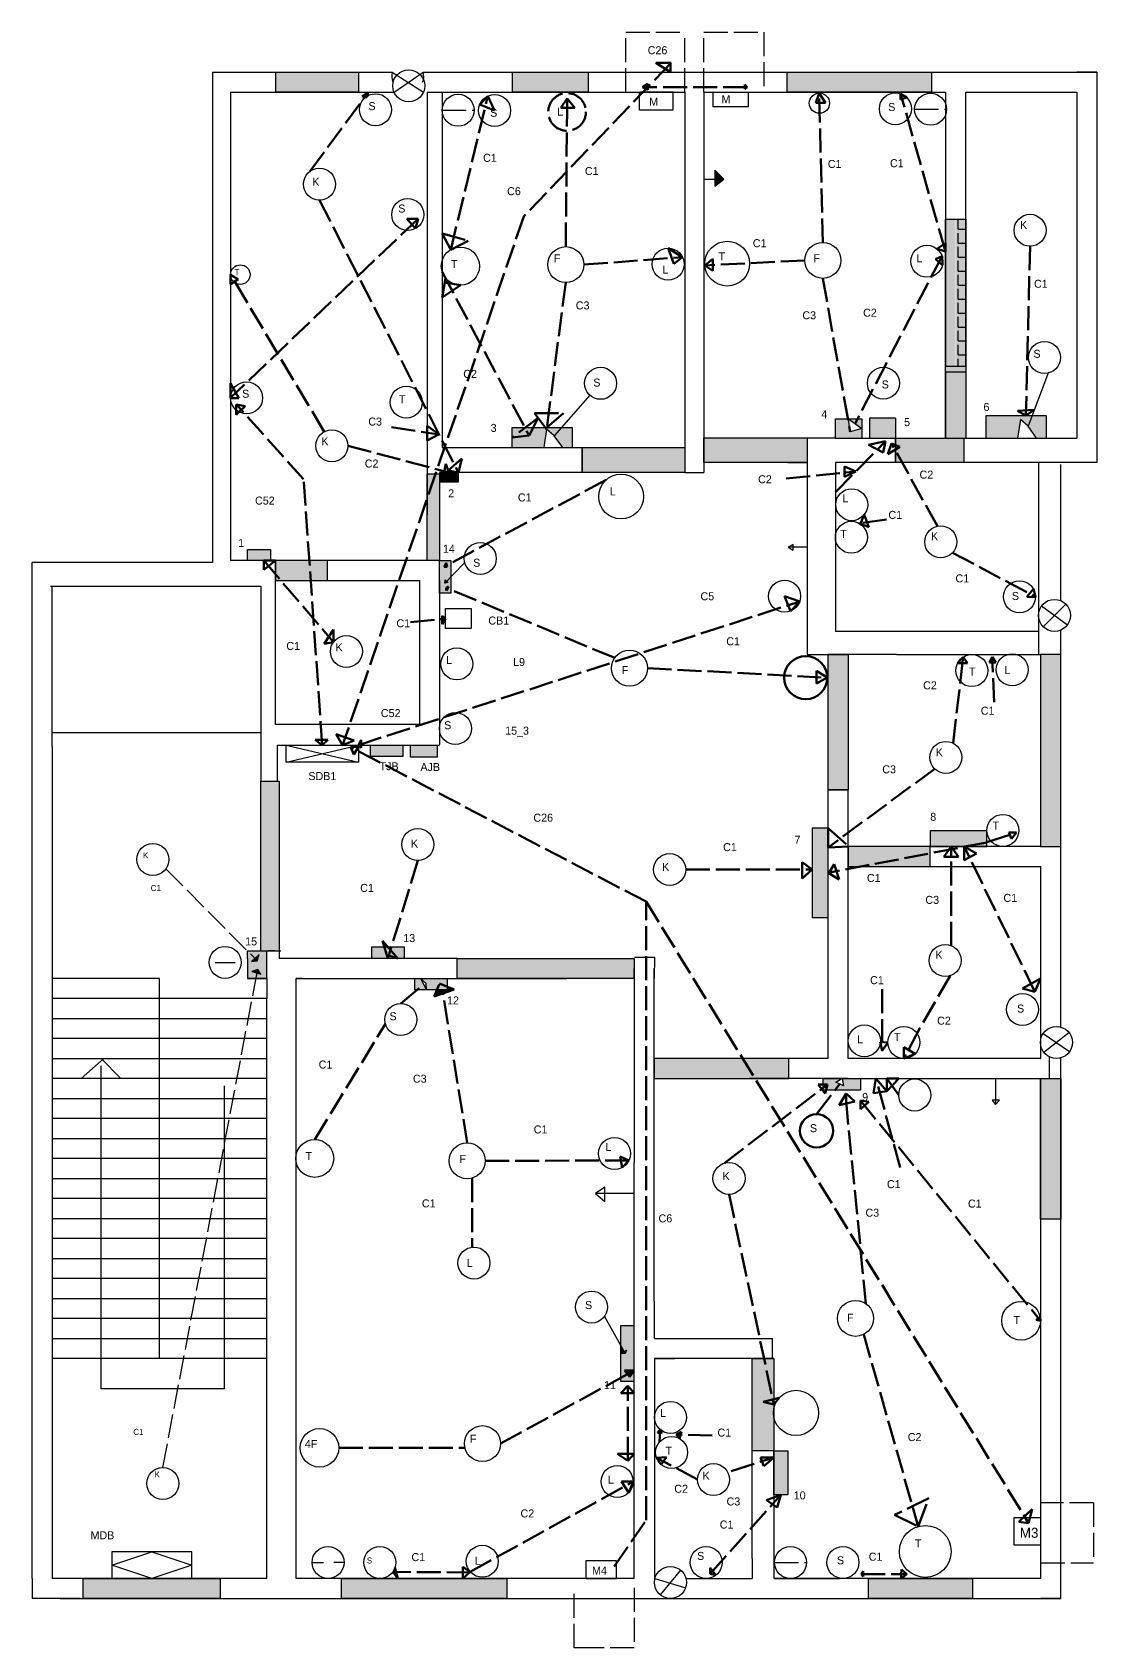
# Model space of a CAD drawing. Header units: inches. Extents: x 774 to 1598, y 3 to 811.
# Drawn here: x 774 to 1306, y 3 to 811 of the extents above; entities that cross this region are included whole.
import ezdxf

# ---------------------------------------------------------------- set-up
doc = ezdxf.new("R2010")
doc.units = ezdxf.units.IN
doc.linetypes.add('ACAD_ISO02W100', pattern=[15, 12, -3])

msp = doc.modelspace()

# ---------------------------------------------------------------- hatches: boundary and pattern name
h = msp.add_hatch(color=256)
h.set_gradient(color1=(143, 241, 14), one_color=1, tint=1)
h.paths.add_polyline_path([(936.75, 790.92), (895.31, 790.92), (895.31, 780.92), (936.75, 780.92)])
h = msp.add_hatch(color=256)
h.set_gradient(color1=(143, 241, 14), one_color=1, tint=1)
h.paths.add_polyline_path([(1051.51, 790.92), (1013.63, 790.92), (1013.63, 780.92), (1051.51, 780.92)])
h = msp.add_hatch(color=256)
h.set_gradient(color1=(142, 233, 22), one_color=1, tint=1)
h.paths.add_polyline_path([(1223, 790.92), (1150.93, 790.92), (1150.93, 780.92), (1223, 780.92)])
h = msp.add_hatch(color=256)
h.set_gradient(color1=(248, 253, 247), color2=(55, 147, 37), one_color=1, tint=0.36)
h.paths.add_polyline_path([(1114.83, 741.98), (1114.83, 733.92), (1119.32, 737.48)])
h = msp.add_hatch(color=256)
h.set_gradient(color1=(142, 233, 22), one_color=1, tint=1)
h.paths.add_polyline_path([(1235.01, 717.42), (1230.01, 717.42), (1230.01, 643.92), (1235.01, 643.92)])
h.paths.add_polyline_path([(1240.27, 717.42), (1235.14, 717.42), (1235.14, 643.92), (1240.27, 643.92)])
h.paths.add_polyline_path([(1240.27, 643.92), (1230.01, 643.92), (1230.01, 640.92), (1240.27, 640.92)])
h = msp.add_hatch()
h.set_pattern_fill('ANGLE', color=256, style=0)
h.set_pattern_definition([(0, (0, 0), (0, 6.985), [5.08, -1.905]), (90, (0, 0), (-6.985, 4e-16), [5.08, -1.905])])
h.paths.add_polyline_path([(1240.27, 717.42), (1235.14, 717.42), (1235.14, 643.92), (1240.27, 643.92)])
h = msp.add_hatch(color=256)
h.set_gradient(color1=(142, 233, 22), one_color=1, tint=1)
h.paths.add_polyline_path([(1240.27, 640.92), (1230.01, 640.92), (1230.01, 608.06), (1239.19, 608.06), (1240.27, 608.06)])
h = msp.add_hatch(color=256)
h.set_gradient(color1=(204, 204, 0), one_color=1, tint=1)
h.paths.add_polyline_path([(1181.59, 617.72), (1175.01, 617.72), (1175.01, 608.06), (1188.17, 608.06), (1188.17, 612.89), (1182.4, 611.09)])
h.paths.add_polyline_path([(1188.17, 617.72), (1187.43, 617.72), (1185.34, 614.97), (1188.17, 612.89)], flags=17)
h.paths.add_polyline_path([(1187.43, 617.72), (1181.59, 617.72), (1185.34, 614.97)], flags=17)
h.paths.add_polyline_path([(1205.01, 618.06), (1192.02, 618.06), (1192.02, 608.06), (1205.01, 608.06)])
h = msp.add_hatch(color=256)
h.set_gradient(color1=(204, 204, 0), one_color=1, tint=1)
h.paths.add_polyline_path([(1267.56, 617.34), (1271.32, 614.04), (1273.33, 619.3), (1250.32, 619.3), (1250.32, 608.06), (1266.07, 608.06)])
h.paths.add_polyline_path([(1280.32, 619.3), (1273.33, 619.3), (1271.32, 614.04), (1275.58, 608.06), (1280.32, 608.06)])
h = msp.add_hatch(color=256)
h.set_gradient(color1=(204, 204, 0), one_color=1, tint=1)
h.paths.add_polyline_path([(1030.72, 612.54), (1034.48, 609.24), (1038.01, 613.27), (1013.49, 613.27), (1013.49, 603.27), (1029.24, 603.27)])
h.paths.add_polyline_path([(1043.49, 613.27), (1038.01, 613.27), (1034.48, 609.24), (1038.74, 603.27), (1043.49, 603.27)])
h = msp.add_hatch(color=256)
h.set_gradient(color1=(105, 219, 6), one_color=1, tint=1)
h.paths.add_polyline_path([(1161, 608.1), (1109.32, 608.1), (1109.32, 595.92), (1161, 595.92)])
h = msp.add_hatch(color=256)
h.set_gradient(color1=(142, 233, 22), one_color=1, tint=1)
h.paths.add_polyline_path([(1239.19, 608.06), (1205.01, 608.06), (1205.01, 595.92), (1239.19, 595.92)])
h = msp.add_hatch(color=256)
h.set_gradient(color1=(142, 233, 22), one_color=1, tint=1)
h.paths.add_polyline_path([(1099.72, 603.27), (1048.49, 603.27), (1048.49, 590.92), (1099.72, 590.92)])
h = msp.add_hatch(color=256)
h.set_gradient(color1=(25, 233, 22), one_color=1, tint=1)
h.paths.add_polyline_path([(977.11, 590.14), (970.95, 590.14), (970.95, 546.82), (977.11, 546.82)])
h = msp.add_hatch(color=256)
h.set_gradient(color1=(25, 233, 22), one_color=1, tint=1)
h.paths.add_polyline_path([(986.63, 590.92), (977.11, 590.92), (977.11, 586.16), (986.63, 586.16)])
h = msp.add_hatch(color=256)
h.set_gradient(color1=(204, 204, 0), one_color=1, tint=1)
h.paths.add_polyline_path([(892.69, 552.33), (881.25, 552.33), (881.25, 546.82), (892.69, 546.82)])
h = msp.add_hatch(color=256)
h.set_gradient(color1=(142, 233, 22), one_color=1, tint=1)
h.paths.add_polyline_path([(921.15, 546.82), (895.11, 546.82), (895.11, 536.82), (921.15, 536.82)])
h = msp.add_hatch(color=256)
h.set_gradient(color1=(204, 204, 0), one_color=1, tint=1)
h.paths.add_polyline_path([(982.74, 546.82), (977.11, 546.82), (977.11, 530.51), (982.74, 530.51), (982.74, 538.46), (980.8, 536.44), (981.41, 535.83), (979.85, 535.46), (980.03, 537.21), (980.8, 536.44), (982.74, 538.46)])
at = {"linetype": 'ACAD_ISO02W100', "lineweight": 100}
h = msp.add_hatch(color=256, dxfattribs=at)
h.set_gradient(color1=(0, 0, 255), one_color=1, tint=1)
h.paths.add_polyline_path([(980.42, 545.62), (979.45, 543.73), (980.81, 544.46)])
h.paths.add_polyline_path([(980.81, 544.46), (979.45, 543.73), (981.05, 543.73)])
h = msp.add_hatch(color=256)
h.set_gradient(color1=(105, 219, 6), one_color=1, tint=1)
h.paths.add_polyline_path([(1181.5, 499.9), (1171.5, 499.9), (1171.5, 432.22), (1181.5, 432.22)])
h = msp.add_hatch(color=256)
h.set_gradient(color1=(25, 233, 22), one_color=1, tint=1)
h.paths.add_polyline_path([(1287.64, 499.84), (1277.5, 499.84), (1277.5, 403.9), (1287.64, 403.9)])
h = msp.add_hatch(color=256)
h.set_gradient(color1=(246, 254, 248), color2=(18, 165, 55), one_color=1, tint=0.36)
h.paths.add_polyline_path([(958.78, 454.57), (942.68, 454.57), (942.68, 448.86), (958.78, 448.86)])
h = msp.add_hatch(color=256)
h.set_gradient(color1=(0, 166, 179), color2=(0, 171, 184), one_color=1, tint=0.36)
h.paths.add_polyline_path([(975.95, 454.57), (962.71, 454.57), (962.71, 448.5), (975.95, 448.5)])
h = msp.add_hatch(color=256)
h.set_gradient(color1=(25, 233, 22), one_color=1, tint=1)
h.paths.add_polyline_path([(896.97, 436.49), (887.9, 436.49), (887.9, 351.65), (894.93, 351.65), (896.97, 351.65)])
h = msp.add_hatch(color=256)
h.set_gradient(color1=(204, 204, 0), one_color=1, tint=1)
h.paths.add_polyline_path([(1171.5, 413.06), (1163.45, 413.06), (1163.45, 368.36), (1171.5, 368.36)])
h = msp.add_hatch(color=256)
h.set_gradient(color1=(25, 233, 22), one_color=1, tint=1)
h.paths.add_polyline_path([(1222.44, 403.9), (1181.5, 403.9), (1181.5, 393.9), (1222.44, 393.9)])
h = msp.add_hatch(color=256)
h.set_gradient(color1=(204, 204, 0), one_color=1, tint=1)
h.paths.add_polyline_path([(1250.77, 411.7), (1222.44, 411.7), (1222.44, 403.9), (1250.77, 403.9)])
h = msp.add_hatch(color=256)
h.set_gradient(color1=(204, 204, 0), one_color=1, tint=1)
h.paths.add_polyline_path([(890.85, 347.92), (890.85, 351.65), (887.9, 351.65), (881.18, 351.65), (881.18, 347.92), (881.18, 337.92), (890.85, 337.92)])
h = msp.add_hatch(color=256)
h.set_gradient(color1=(0, 0, 255), one_color=1, tint=1)
h.paths.add_polyline_path([(886.96, 349.78), (884.88, 347.85), (886.09, 346.63)])
h.paths.add_polyline_path([(884.88, 347.85), (883.2, 346.3), (886.09, 346.63)])
h = msp.add_hatch(color=256)
h.set_gradient(color1=(204, 204, 0), one_color=1, tint=1)
h.paths.add_polyline_path([(959.46, 353.64), (943.36, 353.64), (943.36, 347.92), (959.46, 347.92)])
h = msp.add_hatch(color=256)
h.set_gradient(color1=(25, 233, 22), one_color=1, tint=1)
h.paths.add_polyline_path([(1074.51, 347.92), (985.92, 347.92), (985.92, 337.92), (1074.51, 337.92)])
h = msp.add_hatch(color=256)
h.set_gradient(color1=(0, 0, 255), one_color=1, tint=1)
h.paths.add_polyline_path([(883.33, 341.36), (885.98, 340.53), (886.33, 342.38)])
h.paths.add_polyline_path([(886.33, 342.38), (885.98, 340.53), (887.8, 339.95)])
h = msp.add_hatch(color=256)
h.set_gradient(color1=(25, 233, 22), one_color=1, tint=1)
h.paths.add_polyline_path([(980.95, 337.84), (967.66, 337.84), (970.54, 335.36), (970.73, 332.12), (980.95, 332.12)])
h.paths.add_polyline_path([(967.66, 337.84), (964.86, 337.84), (964.86, 332.12), (966.42, 332.12), (969.45, 334.51)])
h.paths.add_polyline_path([(969.45, 334.51), (966.42, 332.12), (970.73, 332.12)])
h = msp.add_hatch(color=256, dxfattribs=at)
h.set_gradient(color1=(0, 0, 255), one_color=1, tint=1)
h.paths.add_polyline_path([(978.61, 332.12), (975.85, 332.12), (974.52, 328.88), (978.89, 330.41)])
h.paths.add_polyline_path([(984.5, 332.38), (980.95, 333.85), (980.95, 332.12), (978.61, 332.12), (978.89, 330.41)])
h = msp.add_hatch(color=256)
h.set_gradient(color1=(25, 233, 22), one_color=1, tint=1)
h.paths.add_polyline_path([(1151.82, 297.9), (1084.51, 297.9), (1084.51, 287.83), (1151.82, 287.83)])
h = msp.add_hatch(color=256)
h.set_gradient(color1=(204, 204, 0), one_color=1, tint=1)
h.paths.add_polyline_path([(1187.56, 287.9), (1178.42, 287.9), (1179.07, 284.12), (1177, 285.12), (1175.38, 281.95), (1187.56, 281.95)])
h.paths.add_polyline_path([(1177, 285.12), (1175.23, 285.97), (1178.24, 287.9), (1168.91, 287.9), (1168.91, 281.95), (1175.38, 281.95)])
h = msp.add_hatch(color=256)
h.set_gradient(color1=(25, 233, 22), one_color=1, tint=1)
h.paths.add_polyline_path([(1287.64, 287.9), (1277.64, 287.9), (1277.64, 217.51), (1287.64, 217.51)])
h = msp.add_hatch(color=256)
h.set_gradient(color1=(204, 204, 0), one_color=1, tint=1)
h.paths.add_polyline_path([(1074.51, 164.28), (1067.67, 164.28), (1067.67, 154.52), (1069.44, 151.4), (1070.59, 152.05), (1070.01, 150.39), (1067.67, 150.39), (1067.67, 148.99), (1067.67, 136.5), (1074.51, 136.5)])
h = msp.add_hatch(color=256)
h.set_gradient(color1=(204, 204, 0), one_color=1, tint=1)
h.paths.add_polyline_path([(1067.67, 154.52), (1067.67, 150.39), (1069.44, 151.4)])
h = msp.add_hatch(color=256)
h.set_gradient(color1=(25, 233, 22), one_color=1, tint=1)
h.paths.add_polyline_path([(1144.29, 147.92), (1133.41, 147.92), (1133.41, 101.78), (1144.29, 101.78)])
h = msp.add_hatch(color=256, dxfattribs=at)
h.set_gradient(color1=(0, 0, 255), one_color=1, tint=1)
h.paths.add_polyline_path([(1074.51, 141.88), (1069.58, 141.88), (1071.18, 140.05)])
h.paths.add_polyline_path([(1074.51, 141.88), (1071.18, 140.05), (1072.36, 138.7)])
h = msp.add_hatch(color=256)
h.set_gradient(color1=(204, 204, 0), one_color=1, tint=1)
h.paths.add_polyline_path([(1151.19, 101.78), (1144.29, 101.78), (1144.29, 79.75), (1151.19, 79.75)])
h = msp.add_hatch(color=256)
h.set_gradient(color1=(25, 233, 22), one_color=1, tint=1)
h.paths.add_polyline_path([(867.61, 37.92), (798.99, 37.92), (798.99, 27.92), (867.61, 27.92)])
h = msp.add_hatch(color=256)
h.set_gradient(color1=(25, 233, 22), one_color=1, tint=1)
h.paths.add_polyline_path([(1010.88, 37.92), (928.12, 37.92), (928.12, 27.92), (1010.88, 27.92)])
h = msp.add_hatch(color=256)
h.set_gradient(color1=(25, 233, 22), one_color=1, tint=1)
h.paths.add_polyline_path([(1243.56, 37.92), (1191.57, 37.92), (1191.57, 27.92), (1243.56, 27.92)])

# ---------------------------------------------------------------- linework, layer by layer
at = {"linetype": 'ACAD_ISO02W100'}
for p, q in [((1070.3, 780.92), (1070.3, 810.92)), ((1070.3, 810.92), (1099.72, 810.92)), ((1099.72, 780.92), (1099.72, 810.92)), ((1109.32, 780.92), (1109.32, 810.92)), ((1109.32, 810.92), (1139.32, 810.92)), ((1139.32, 810.92), (1139.32, 780.92)), ((978.49, 771.92), (994.49, 771.92)), ((1214.63, 772.42), (1230.63, 772.42)), ((840.42, 392.74), (886.09, 346.63)), ((838.89, 93.39), (886.33, 342.38)), ((1282.01, 287.9), (1282.01, 298.69)), ((1067.67, 151.99), (1067.67, 148.99)), ((1067.67, 150.39), (1069.44, 151.4)), ((1070.01, 150.39), (1067.67, 150.39)), ((1069.44, 151.4), (1070.59, 152.05)), ((1069.44, 151.4), (1070.01, 150.39)), ((1070.59, 152.05), (1070.01, 150.39)), ((1304.11, 75.73), (1277.64, 75.72)), ((1304.11, 75.73), (1304.11, 45.72)), ((1144.57, 45.92), (1160.57, 45.92)), ((1277.64, 45.72), (1304.11, 45.72)), ((1044.51, 3.28), (1044.51, 33.28)), ((1074.51, 33.28), (1074.51, 3.28)), ((1074.51, 3.28), (1054.51, 3.28))]:
    msp.add_line(p, q, dxfattribs=at)
at = {"color": 3, "linetype": 'ACAD_ISO02W100', "lineweight": 100}
for p, q in [((1092.87, 795.61), (1019.27, 718.83)), ((1092.87, 795.61), (1085.3, 795.61)), ((1085.3, 795.61), (1092.64, 790.92)), ((1092.64, 790.92), (1092.64, 795.37)), ((1081.23, 785.1), (1078.62, 783.42)), ((1130.87, 783.42), (1078.62, 783.42)), ((1078.62, 783.42), (1081.23, 782.1)), ((1081.23, 782.1), (1081.23, 785.1)), ((1130.87, 783.42), (1129.69, 784.85)), ((1129.69, 784.85), (1129.69, 782.5)), ((1129.69, 782.5), (1130.87, 783.42)), ((1019.27, 718.83), (928.74, 454.57)), ((966.43, 717.73), (872.75, 628.13)), ((966.43, 717.73), (960.84, 717.73)), ((960.84, 717.73), (965.2, 712.82)), ((965.2, 712.82), (966.43, 717.73)), ((872.75, 628.13), (872.75, 635.46)), ((872.75, 635.46), (876.8, 627.95)), ((876.8, 627.95), (872.75, 627.95)), ((909.25, 587.49), (875.57, 624.89)), ((875.57, 624.89), (875.57, 619.59)), ((880.02, 623.93), (875.57, 624.89)), ((875.57, 619.59), (880.02, 623.93)), ((918.54, 454.57), (909.25, 587.49)), ((936.65, 454.57), (1157.21, 526.35)), ((1157.21, 526.35), (1149.66, 529.02)), ((1149.66, 529.02), (1152.62, 521.59)), ((1152.62, 521.59), (1157.21, 526.35)), ((918.54, 454.57), (915.08, 457.25)), ((915.08, 457.25), (921.33, 457.25)), ((921.33, 457.25), (918.54, 454.57)), ((928.74, 454.57), (925.54, 460.01)), ((925.54, 460.01), (934.56, 456.82)), ((934.56, 456.82), (928.74, 454.57)), ((936.6, 453.72), (932.66, 453.64)), ((1080.43, 376.27), (932.66, 453.64)), ((932.66, 453.64), (934.4, 449.86)), ((934.4, 449.86), (936.6, 453.72)), ((938.02, 457.16), (936.6, 454.57)), ((936.65, 454.57), (938.02, 453.16)), ((938.02, 453.16), (938.02, 457.16)), ((1080.43, 67.09), (1080.43, 376.27)), ((1080.43, 376.27), (1271.62, 65.53)), ((1064.51, 43.85), (1080.43, 67.09)), ((1273.31, 72.51), (1266.8, 66.25)), ((1266.8, 66.25), (1271.62, 65.53)), ((1271.62, 65.53), (1273.31, 72.51))]:
    msp.add_line(p, q, dxfattribs=at)
for p, q in [((863.64, 790.92), (953.54, 790.92)), ((863.64, 790.92), (863.64, 545.92)), ((863.64, 790.92), (873.64, 790.92)), ((863.64, 790.92), (863.64, 780.92)), ((863.64, 790.92), (863.64, 780.92)), ((953.54, 790.92), (969.08, 780.92)), ((954.46, 780.92), (969.03, 790.92)), ((969.03, 790.92), (1305.64, 790.92)), ((1305.64, 790.92), (1295.64, 790.92)), ((936.75, 780.92), (954.46, 780.92)), ((1240.27, 780.92), (1295.64, 780.92)), ((1295.64, 780.92), (1295.64, 634.91)), ((1109.32, 737.48), (1114.83, 737.48)), ((1119.32, 737.48), (1114.83, 741.98)), ((1114.83, 741.98), (1114.83, 733.92)), ((1114.83, 733.92), (1119.32, 737.48)), ((1240.27, 640.92), (1240.27, 608.06)), ((1281.6, 640.92), (1271.32, 614.04)), ((1295.64, 634.91), (1295.64, 613.96)), ((1052.28, 629.53), (1034.48, 609.24)), ((1175.01, 608.06), (1175.01, 617.72)), ((1175.01, 617.72), (1188.17, 617.72)), ((1182.4, 611.09), (1181.59, 617.72)), ((1181.59, 617.72), (1188.17, 612.89)), ((1188.17, 617.72), (1188.17, 608.06)), ((1205.01, 618.06), (1192.02, 618.06)), ((1192.02, 618.06), (1192.02, 608.06)), ((1205.01, 618.06), (1205.01, 608.06)), ((1250.32, 608.06), (1250.32, 619.3)), ((1250.32, 619.3), (1280.32, 619.3)), ((1267.56, 617.34), (1266.07, 608.06)), ((1271.32, 614.04), (1267.56, 617.34)), ((1275.58, 608.06), (1271.32, 614.04)), ((1280.32, 619.3), (1280.32, 608.06)), ((1013.49, 603.27), (1013.49, 613.27)), ((1013.49, 613.27), (1043.49, 613.27)), ((1030.72, 612.54), (1029.24, 603.27)), ((1034.48, 609.24), (1030.72, 612.54)), ((1038.74, 603.27), (1034.48, 609.24)), ((1043.49, 613.27), (1043.49, 603.27)), ((1175.01, 608.06), (1205.01, 608.06)), ((1188.17, 612.89), (1182.4, 611.09)), ((1190.76, 608.06), (1200.26, 608.06)), ((1205.01, 608.06), (1205.01, 595.92)), ((1266.07, 608.06), (1275.58, 608.06)), ((978.49, 603.27), (1048.49, 603.27)), ((1029.24, 603.27), (1038.74, 603.27)), ((1048.49, 603.27), (1048.4, 590.92)), ((1205.01, 595.92), (1175.01, 595.92)), ((1287.64, 526.78), (1287.64, 594.92)), ((1154, 554.88), (1151.35, 553.45)), ((1161, 553.45), (1151.35, 553.45)), ((1151.35, 553.45), (1154, 551.96)), ((1154, 551.96), (1154, 554.88)), ((773.64, 307.16), (773.64, 545.92)), ((787.64, 545.92), (773.64, 545.92)), ((863.64, 545.92), (787.64, 545.92)), ((863.64, 545.92), (863.64, 545.92)), ((895.11, 546.82), (872.75, 546.82)), ((977.11, 536.82), (977.11, 546.82)), ((989.54, 545.55), (979.85, 535.46)), ((921.15, 536.82), (967.11, 536.82)), ((921.15, 536.82), (931.11, 536.82)), ((967.11, 536.82), (967.11, 526.82)), ((977.11, 536.82), (977.11, 454.82)), ((979.85, 535.46), (980.03, 537.21)), ((981.41, 535.83), (979.85, 535.46)), ((980.03, 537.21), (981.41, 535.83)), ((981.9, 537.59), (981.3, 536.96)), ((1278.9, 513.74), (1290.21, 525.06)), ((1278.09, 524.11), (1291.02, 514.69)), ((1276.55, 511.4), (1276.55, 499.9)), ((1287.64, 313.6), (1287.64, 512.02)), ((1205.5, 499.9), (1171.5, 499.9)), ((1181.5, 499.9), (1171.5, 499.9)), ((1181.5, 499.9), (1181.5, 499.9)), ((967.11, 464.82), (967.11, 464.82)), ((783.64, 453.92), (783.64, 37.92)), ((900.47, 454.57), (936.6, 446)), ((900.47, 446), (936.6, 454.57)), ((1171.5, 393.9), (1171.5, 432.22)), ((1171.5, 432.22), (1181.5, 432.22)), ((1181.5, 393.9), (1181.5, 432.22)), ((1277.5, 403.9), (1277.64, 403.9)), ((1171.5, 343.07), (1171.5, 393.9)), ((1277.5, 393.9), (1277.64, 393.9)), ((881.18, 347.92), (881.18, 351.65)), ((881.18, 351.65), (887.9, 351.65)), ((881.18, 347.92), (881.18, 337.92)), ((881.18, 347.92), (881.18, 347.92)), ((886.96, 349.78), (883.2, 346.3)), ((886.09, 346.63), (886.96, 349.78)), ((887.9, 351.65), (897.9, 351.65)), ((887.9, 351.65), (894.93, 351.65)), ((890.85, 347.92), (890.85, 351.65)), ((894.93, 351.65), (891.41, 351.65)), ((1074.6, 348.57), (1084.6, 348.57)), ((1084.6, 348.57), (1084.51, 337.79)), ((864.99, 345.92), (874.99, 345.92)), ((883.2, 346.3), (886.09, 346.63)), ((886.33, 342.38), (883.33, 341.36)), ((883.33, 341.36), (887.8, 339.95)), ((886.09, 346.63), (886.09, 346.63)), ((887.8, 339.95), (886.33, 342.38)), ((1074.51, 337.92), (1074.51, 342.92)), ((1084.51, 302.51), (1084.51, 342.92)), ((1171.5, 297.9), (1171.5, 343.07)), ((783.64, 337.92), (783.64, 327.92)), ((837.24, 337.92), (783.64, 337.92)), ((837.24, 147.92), (837.24, 337.92)), ((890.85, 337.92), (881.18, 337.92)), ((881.18, 337.92), (890.85, 337.92)), ((890.85, 337.92), (890.85, 327.92)), ((908.51, 337.92), (905.45, 337.92)), ((908.51, 337.92), (905.45, 337.92)), ((970.54, 335.36), (967.66, 337.84)), ((967.66, 337.84), (970.73, 332.12)), ((970.73, 332.12), (970.54, 335.36)), ((1074.51, 337.92), (1074.51, 337.92)), ((890.85, 327.92), (783.64, 327.92)), ((783.64, 327.92), (783.64, 317.92)), ((890.85, 37.92), (890.85, 327.92)), ((783.64, 317.92), (783.64, 307.92)), ((773.64, 37.92), (773.64, 307.16)), ((890.85, 307.92), (783.64, 307.92)), ((1181.5, 297.9), (1181.5, 311.85)), ((1278.9, 310.42), (1292.09, 301.37)), ((1279.2, 300.96), (1291.79, 310.84)), ((1084.51, 263.33), (1084.51, 302.51)), ((783.64, 297.92), (890.85, 297.92)), ((809.33, 297.92), (798.04, 287.92)), ((808.1, 297.92), (817.85, 287.92)), ((808.1, 132.78), (808.1, 294.16)), ((1171.5, 297.9), (1132.14, 297.9)), ((1277.5, 297.9), (1277.64, 297.9)), ((1287.64, 27.92), (1287.64, 298.19)), ((890.85, 287.92), (783.64, 287.92)), ((869.58, 284.16), (869.58, 132.78)), ((1171.5, 287.9), (1132.14, 287.9)), ((1181.5, 287.9), (1171.5, 287.9)), ((1175.23, 285.97), (1178.24, 287.9)), ((1179.07, 284.12), (1175.23, 285.97)), ((1178.42, 287.9), (1179.07, 284.12)), ((1255.1, 287.9), (1255.1, 274.88)), ((1277.5, 287.9), (1277.64, 287.9)), ((1277.64, 149.3), (1277.64, 287.9)), ((783.64, 277.92), (890.85, 277.92)), ((1257.1, 276.99), (1253.38, 276.99)), ((1253.38, 276.99), (1255.1, 274.88)), ((1255.1, 274.88), (1257.1, 276.99)), ((890.85, 267.92), (783.64, 267.92)), ((1084.51, 176.54), (1084.51, 263.33)), ((783.64, 257.92), (890.85, 257.92)), ((890.85, 247.92), (783.64, 247.92)), ((1074.51, 37.92), (1074.51, 245.84)), ((783.64, 237.92), (890.85, 237.92)), ((890.85, 227.92), (783.64, 227.92)), ((1059.83, 233.57), (1055.14, 230.3)), ((1074.51, 230.3), (1055.14, 230.3)), ((1055.14, 230.3), (1059.83, 226.43)), ((1059.83, 226.43), (1059.83, 233.57)), ((783.64, 217.92), (890.85, 217.92)), ((890.85, 207.92), (783.64, 207.92)), ((783.64, 197.92), (890.85, 197.92)), ((890.85, 187.92), (783.64, 187.92)), ((1084.51, 181.47), (1084.51, 191.47)), ((1084.51, 176.54), (1084.51, 186.54)), ((783.64, 177.92), (890.85, 177.92)), ((890.85, 167.92), (783.64, 167.92)), ((1059.56, 168.8), (1070.01, 150.39)), ((783.64, 157.92), (890.85, 157.92)), ((1084.57, 157.92), (1143.52, 157.92)), ((1143.52, 147.92), (1143.52, 157.92)), ((890.85, 147.92), (783.64, 147.92)), ((1084.57, 147.92), (1094.57, 147.92)), ((1084.57, 147.92), (1084.57, 147.92)), ((1084.57, 147.92), (1094.57, 147.92)), ((1084.57, 147.92), (1084.57, 147.92)), ((1277.64, 37.92), (1277.64, 149.3)), ((1287.64, 27.92), (1287.64, 148.19)), ((869.58, 132.78), (808.1, 132.78)), ((1133.5, 117.04), (1133.5, 133.3)), ((1144.29, 133.3), (1144.29, 37.92)), ((1264.45, 54.49), (1264.45, 68.36)), ((1264.45, 68.36), (1277.64, 68.36)), ((1287.64, 27.92), (1287.64, 68.87)), ((813.45, 44.56), (833.43, 51.2)), ((833.43, 51.2), (853.41, 44.56)), ((1277.64, 54.49), (1264.45, 54.49)), ((833.43, 37.92), (813.45, 44.56)), ((853.41, 44.56), (833.43, 37.92)), ((913.45, 45.92), (919.23, 45.92)), ((929.45, 45.92), (924.29, 45.92)), ((1097.66, 42.09), (1087.48, 29.75)), ((1133.5, 47.9), (1133.5, 37.92)), ((1133.5, 42.91), (1133.5, 37.92)), ((773.64, 37.92), (773.64, 27.92)), ((798.99, 37.92), (783.64, 37.92)), ((890.85, 37.92), (798.99, 37.92)), ((923.12, 37.92), (918.51, 37.92)), ((933.12, 37.92), (923.12, 37.92)), ((1074.51, 37.92), (933.12, 37.92)), ((1074.51, 37.92), (1064.51, 37.92)), ((1074.51, 37.92), (1067.49, 37.92)), ((1084.57, 37.92), (1084.51, 37.92)), ((1084.57, 37.92), (1084.83, 37.92)), ((1084.83, 37.92), (1100.13, 33.28)), ((1100.32, 37.92), (1133.5, 37.92)), ((1133.5, 37.92), (1133.5, 37.92)), ((1277.64, 37.92), (1144.29, 37.92)), ((1144.57, 37.92), (1177.02, 37.92)), ((783.64, 27.92), (773.64, 27.92)), ((797.64, 27.92), (783.64, 27.92)), ((787.64, 27.92), (1287.64, 27.92)), ((787.64, 27.92), (797.64, 27.92)), ((787.64, 27.92), (797.64, 27.92)), ((1287.64, 27.92), (1277.64, 27.92)), ((1287.64, 27.92), (1287.64, 27.92)), ((1054.51, 3.28), (1044.51, 3.28))]:
    msp.add_line(p, q)
at = {"linetype": 'Continuous'}
for p, q in [((1305.64, 790.92), (1305.64, 595.92)), ((872.75, 780.92), (936.75, 780.92)), ((872.75, 780.92), (872.75, 702.1)), ((970.95, 780.92), (970.95, 700.49)), ((970.95, 780.92), (1099.72, 780.92)), ((978.49, 780.92), (978.49, 701.57)), ((1099.72, 780.92), (1099.72, 590.92)), ((1109.32, 780.92), (1109.32, 590.92)), ((1109.32, 780.92), (1230.01, 780.92)), ((1230.01, 780.92), (1230.01, 643.92)), ((1240.27, 643.92), (1240.27, 780.92)), ((1240.27, 780.92), (1276.57, 780.92)), ((872.75, 702.1), (872.75, 568.82)), ((970.95, 700.49), (970.95, 569.66)), ((978.49, 701.57), (978.49, 603.27)), ((1230.01, 643.92), (1240.27, 643.92)), ((1295.64, 613.96), (1295.64, 608.06)), ((1175.01, 608.06), (1151.33, 608.06)), ((1205.01, 608.06), (1205.01, 595.92)), ((1205.01, 608.06), (1295.64, 608.06)), ((1266.29, 612.05), (1266.29, 612.05)), ((1048.4, 590.92), (978.49, 590.92)), ((1099.72, 590.92), (1109.32, 590.92)), ((1151.33, 595.92), (1161, 595.92)), ((1161, 595.92), (1151.33, 595.92)), ((1161, 595.92), (1161, 565.79)), ((1175.01, 595.92), (1175.01, 511.4)), ((1305.64, 595.92), (1205.01, 595.92)), ((1276.55, 595.92), (1276.55, 511.4)), ((872.75, 568.82), (872.75, 546.82)), ((1161, 565.79), (1161, 499.9)), ((895.11, 536.82), (895.11, 546.04)), ((782.7, 533.94), (887.9, 533.94)), ((783.64, 453.92), (783.64, 533.94)), ((887.9, 533.94), (887.9, 504.83)), ((1276.55, 511.4), (1175.01, 511.4)), ((887.9, 504.83), (887.9, 454.57)), ((1161, 499.9), (1176.5, 499.9)), ((887.9, 460.64), (783.64, 460.64)), ((887.9, 454.57), (887.9, 436.49)), ((896.2, 454.57), (977.11, 454.57)), ((896.2, 436.49), (896.2, 454.57)), ((887.9, 436.49), (896.2, 436.49)), ((890.85, 337.92), (890.85, 347.92)), ((985.92, 347.92), (896.97, 347.92)), ((905.45, 37.92), (905.45, 337.92)), ((905.45, 337.92), (1040.82, 337.92)), ((1074.51, 337.92), (1074.51, 245.84)), ((783.64, 317.92), (890.85, 317.92)), ((1181.5, 287.9), (1277.5, 287.9)), ((1084.51, 176.54), (1084.51, 157.92)), ((920.81, 37.92), (905.45, 37.92)), ((1159.94, 37.92), (1144.57, 37.92))]:
    msp.add_line(p, q, dxfattribs=at)
at = {"linetype": 'ACAD_ISO02W100', "lineweight": 100}
for p, q in [((912.36, 741.32), (941.53, 780.92)), ((941.53, 780.92), (938.43, 778.95)), ((938.43, 778.95), (940.11, 778.43)), ((940.11, 778.43), (940.91, 778.43)), ((940.91, 778.43), (941.53, 780.92)), ((982.76, 702.23), (1001.26, 779.04)), ((1001.26, 779.04), (997.27, 774.76)), ((1004.71, 771.82), (1001.26, 779.04)), ((1040.92, 777.82), (1037.85, 773.24)), ((1040.92, 771.1), (1040.92, 777.82)), ((1044.72, 773.24), (1040.92, 777.82)), ((1166.93, 780.52), (1165.3, 775.6)), ((1165.3, 775.6), (1170.17, 775.6)), ((1168.75, 705.9), (1166.93, 780.52)), ((1170.17, 775.6), (1166.93, 780.52)), ((1230.01, 701.32), (1207.63, 780.21)), ((1207.63, 780.21), (1207.63, 777.38)), ((1210.67, 778.31), (1207.63, 780.21)), ((1207.63, 777.38), (1210.67, 778.31)), ((997.27, 774.76), (1004.71, 771.82)), ((1037.85, 773.24), (1044.72, 773.24)), ((1040.26, 703.76), (1040.92, 771.1)), ((917.2, 726.95), (986.63, 590.92)), ((982.76, 702.23), (978.49, 710.34)), ((978.49, 710.34), (991.42, 706.71)), ((991.42, 706.71), (982.76, 702.23)), ((1098.61, 698.49), (1091.42, 702.98)), ((1091.42, 702.98), (1094.34, 695.1)), ((1225.86, 702.61), (1230.01, 705.51)), ((1230.01, 705.51), (1230.01, 701.32)), ((1272.33, 703.92), (1270.28, 619.3)), ((1049.26, 694.76), (1098.61, 698.49)), ((1094.34, 695.1), (1098.61, 698.49)), ((1113.71, 697.63), (1109.81, 694.4)), ((1159.75, 696.9), (1109.81, 694.4)), ((1113.71, 691.68), (1113.71, 697.63)), ((1228.35, 699.05), (1184.88, 615.3)), ((1228.35, 699.05), (1225.01, 697.49)), ((1225.01, 697.49), (1228.55, 694.47)), ((1230.01, 701.32), (1225.86, 702.61)), ((1228.55, 694.47), (1228.35, 699.05)), ((919.59, 611.24), (872.72, 689.76)), ((872.72, 689.76), (872.75, 684.94)), ((876.51, 687.47), (872.75, 689.7)), ((872.75, 684.94), (876.51, 687.47)), ((978.49, 691.15), (1021.95, 609.32)), ((980.14, 688.04), (978.49, 678.34)), ((1109.81, 694.4), (1113.71, 691.68)), ((1168.75, 687.9), (1182.4, 611.09)), ((978.49, 678.34), (987.6, 684.45)), ((987.6, 684.45), (979.76, 685.79)), ((1040.26, 685.76), (1030.72, 612.54)), ((1266.08, 621.69), (1274.4, 622.09)), ((1274.4, 622.09), (1270.28, 619.3)), ((977, 609.79), (970.95, 614.2)), ((970.95, 614.2), (970.95, 606.91)), ((1026.4, 618.14), (1013.49, 608.27)), ((1021.95, 609.32), (1026.4, 618.14)), ((1030.72, 612.54), (1024.63, 620.45)), ((1024.63, 620.45), (1039.15, 620.45)), ((1039.15, 620.45), (1030.82, 613.27)), ((1270.28, 619.3), (1266.08, 621.69)), ((953.12, 613.45), (977, 609.79)), ((970.95, 606.91), (976.92, 609.95)), ((1013.49, 608.27), (1021.95, 609.32)), ((1175.01, 581), (1200.08, 606.44)), ((1200.08, 606.44), (1191.56, 604.68)), ((1198.86, 600.89), (1200.08, 606.44)), ((931.36, 604.18), (981.87, 590.92)), ((988.32, 597.83), (981.52, 591.89)), ((986.63, 590.92), (988.32, 597.83)), ((1191.56, 604.68), (1198.86, 600.89)), ((1203.09, 605.35), (1201.2, 600.07)), ((1201.2, 600.07), (1207.29, 603.73)), ((1226.08, 563.96), (1203.09, 605.35)), ((1207.29, 603.73), (1203.09, 605.35)), ((980.34, 595.17), (979.12, 589.17)), ((979.12, 589.17), (981.87, 590.92)), ((981.87, 590.92), (980.34, 595.17)), ((981.52, 591.89), (986.63, 590.92)), ((1150.42, 587.9), (1185.18, 591.32)), ((1185.18, 591.32), (1179.65, 593.86)), ((1179.65, 593.86), (1179.65, 588.71)), ((1179.65, 588.71), (1185.18, 591.32)), ((1060.44, 587.14), (979.45, 543.73)), ((1200.62, 567.34), (1186.89, 565.43)), ((1186.89, 565.43), (1191.69, 563.55)), ((1189.44, 569.76), (1187.63, 565.14)), ((1191.69, 563.55), (1189.44, 569.76)), ((1233.59, 550.72), (1275.06, 528.71)), ((889.34, 546.82), (924.14, 506.09)), ((889.34, 546.82), (889.34, 542.23)), ((889.34, 542.23), (895.11, 546.82)), ((895.11, 546.82), (889.34, 546.82)), ((980.42, 545.62), (979.45, 543.73)), ((979.45, 543.73), (981.05, 543.73)), ((981.05, 543.73), (980.42, 545.62)), ((980.46, 531.86), (981.69, 533.79)), ((981.69, 533.79), (980.46, 533.22)), ((1064.73, 498.15), (980.46, 533.22)), ((980.46, 533.22), (980.46, 531.86)), ((1273.99, 532.71), (1270.65, 528.6)), ((1270.65, 528.6), (1275.06, 528.46)), ((1275.06, 528.71), (1273.99, 532.71)), ((962.69, 515.99), (980.15, 517.81)), ((980.15, 517.81), (978.44, 519.1)), ((978.44, 519.1), (978.44, 515.05)), ((978.44, 515.05), (980.15, 517.81)), ((924.14, 512.38), (919.44, 505.24)), ((924.14, 506.09), (924.14, 512.38)), ((919.44, 505.24), (924.14, 506.09)), ((1081.12, 493.01), (1170.97, 488.27)), ((1233.9, 455.55), (1238.91, 498.52)), ((1238.91, 498.52), (1236.13, 495.48)), ((1236.13, 495.48), (1240.99, 495.48)), ((1240.99, 495.48), (1238.91, 498.52)), ((1253.43, 498.65), (1252.05, 495.8)), ((1252.05, 495.8), (1255.24, 495.8)), ((1254.47, 476.03), (1253.43, 498.65)), ((1255.24, 495.8), (1253.43, 498.65)), ((1170.97, 488.27), (1165.56, 491.67)), ((1165.56, 491.67), (1165.56, 485.4)), ((1165.56, 485.4), (1170.97, 488.27)), ((1224.68, 442.7), (1171.5, 403.43)), ((1171.5, 403.43), (1171.5, 413.06)), ((1171.5, 413.06), (1181.5, 403.9)), ((1250.77, 405.9), (1171.5, 390.71)), ((1181.5, 403.9), (1171.5, 403.43)), ((1232.91, 403.9), (1229.2, 398.74)), ((1232.91, 354.27), (1232.91, 403.9)), ((1236.5, 398.74), (1232.91, 403.9)), ((1274.8, 331.26), (1239.37, 403.9)), ((1239.37, 403.9), (1239.37, 396.95)), ((1245.6, 400.33), (1239.37, 403.9)), ((1250.77, 406.09), (1265.56, 410.84)), ((1265.56, 410.84), (1261.66, 410.84)), ((1261.66, 410.84), (1263.01, 407.61)), ((1263.01, 407.61), (1265.56, 410.84)), ((966.34, 396.84), (951.41, 347.92)), ((1163.45, 392.31), (1158.46, 396.03)), ((1158.46, 396.03), (1158.46, 387.89)), ((1229.2, 398.74), (1236.5, 398.74)), ((1239.37, 396.95), (1245.6, 400.33)), ((1100.2, 392.31), (1163.45, 392.31)), ((1158.46, 387.89), (1163.45, 392.31)), ((1171.5, 390.71), (1176.99, 387.39)), ((1174.49, 395.04), (1171.77, 390.54)), ((1176.99, 387.39), (1174.49, 395.04)), ((951.41, 347.92), (948.64, 356.71)), ((948.64, 356.71), (956.34, 347.92)), ((956.34, 347.92), (951.83, 349.29)), ((1232.33, 339.21), (1217.26, 313.09)), ((957.8, 325.33), (969.2, 334.98)), ((976.97, 334.84), (974.52, 328.88)), ((974.52, 328.88), (984.5, 332.38)), ((984.5, 332.38), (977.2, 335.39)), ((991.03, 255.74), (978.61, 332.12)), ((1198.39, 332.49), (1198.39, 301.69)), ((1277.5, 337.85), (1268.57, 332.86)), ((1268.57, 332.86), (1274.8, 331.26)), ((1274.8, 331.26), (1277.5, 337.85)), ((914.79, 257.37), (950.1, 315.13)), ((1217.26, 313.09), (1209.27, 297.9)), ((1201.27, 305.9), (1197.48, 306.15)), ((1197.48, 306.15), (1198.39, 301.69)), ((1198.39, 301.69), (1201.27, 305.9)), ((1209.27, 297.9), (1209.27, 303.47)), ((1209.27, 303.47), (1214.96, 300.27)), ((1214.96, 300.27), (1209.27, 297.9)), ((1119.57, 245.6), (1171.14, 284.84)), ((1165.64, 270.03), (1177.15, 285.04)), ((1171.14, 284.84), (1166.49, 284.84)), ((1166.49, 284.84), (1170, 280.43)), ((1170, 280.43), (1171.14, 284.84)), ((1195.3, 287.9), (1194.09, 280.59)), ((1207.36, 243.37), (1195.3, 287.9)), ((1200.76, 281.55), (1195.3, 287.9)), ((1206.67, 279.61), (1200.76, 287.9)), ((1200.76, 287.9), (1200.76, 281.55)), ((1200.76, 281.55), (1206.79, 287.9)), ((1206.79, 287.9), (1200.76, 287.9)), ((1180.34, 280.33), (1176.84, 274.61)), ((1176.84, 274.61), (1184.81, 276.29)), ((1180.34, 276.68), (1180.34, 280.33)), ((1184.81, 276.29), (1180.34, 280.33)), ((1190.29, 175.27), (1180.34, 276.68)), ((1187.56, 276.87), (1277.57, 166.72)), ((1187.56, 276.87), (1187.56, 272.52)), ((1191.69, 276.15), (1187.56, 276.87)), ((1187.56, 272.52), (1191.69, 276.15)), ((1194.09, 280.59), (1200.76, 281.55)), ((1000.03, 246.74), (1071.8, 246.81)), ((1071.8, 246.81), (1067.45, 248.81)), ((1067.45, 248.81), (1068.49, 243.37)), ((1068.49, 243.37), (1071.8, 246.81)), ((993.48, 238.08), (993.48, 203.53)), ((1121.86, 229.93), (1144.29, 124.85)), ((1277.35, 168.77), (1275.44, 167.15)), ((1275.44, 167.15), (1277.57, 166.72)), ((1277.57, 166.72), (1277.35, 168.77)), ((1189.21, 159.95), (1216.43, 63.85)), ((1007.68, 105.29), (1074.51, 141.88)), ((1074.51, 141.88), (1069.58, 141.88)), ((1069.58, 141.88), (1072.36, 138.7)), ((1072.36, 138.7), (1074.51, 141.88)), ((1071.35, 134.27), (1067.77, 130.5)), ((1067.77, 130.5), (1074.51, 130.5)), ((1071.35, 96.77), (1071.35, 134.27)), ((1074.51, 130.5), (1071.35, 134.27)), ((1146.92, 128.18), (1138.94, 126.27)), ((1138.94, 126.27), (1144.29, 124.85)), ((1144.29, 124.85), (1146.92, 128.18)), ((1087.39, 112.43), (1086.11, 110.77)), ((1086.11, 110.77), (1088.37, 110.77)), ((1087.17, 106.19), (1087.39, 112.43)), ((1087.39, 112.43), (1087.28, 109.31)), ((1088.37, 110.77), (1087.39, 112.43)), ((1098.07, 111.22), (1095.41, 109.86)), ((1113.51, 109.31), (1095.41, 109.86)), ((1095.41, 109.86), (1097.13, 107.88)), ((1097.13, 107.88), (1098.07, 111.22)), ((926.84, 103.2), (989.92, 103.2)), ((1071.35, 96.77), (1066.19, 100.14)), ((1066.19, 100.14), (1074.51, 100.14)), ((1074.51, 100.14), (1071.35, 96.77)), ((1090.7, 98.62), (1085.63, 98.28)), ((1106.14, 87.3), (1085.63, 98.28)), ((1085.63, 98.28), (1088, 94.83)), ((1088, 94.83), (1090.7, 98.62)), ((1122.94, 91.61), (1144.29, 98.4)), ((1144.29, 98.4), (1137.55, 98.4)), ((1137.55, 98.4), (1139.35, 94.04)), ((1139.35, 94.04), (1144.29, 98.4)), ((992.54, 41.2), (1074, 86.33)), ((1074, 86.33), (1068.13, 86.33)), ((1068.13, 86.33), (1071.77, 80.79)), ((1071.77, 80.79), (1074, 86.33)), ((1112.43, 40.18), (1147.74, 79.75)), ((1147.74, 79.75), (1140.64, 77.1)), ((1140.64, 77.1), (1145.9, 73.38)), ((1145.9, 73.38), (1147.74, 79.75)), ((1221.68, 78), (1204.55, 69.67)), ((1216.43, 63.85), (1221.68, 78)), ((1204.55, 69.67), (1216.43, 63.85)), ((992.84, 40.87), (953.75, 41.17)), ((953.75, 41.17), (956.29, 37.92)), ((956.29, 37.92), (954.89, 43.35)), ((992.84, 40.87), (988.82, 43.66)), ((988.82, 43.66), (988.82, 37.92)), ((988.82, 37.92), (992.54, 41.2)), ((1112.43, 40.18), (1112.43, 43.25)), ((1112.43, 43.25), (1115.21, 39.49)), ((1188.93, 41.62), (1187.94, 40.04)), ((1188.93, 38.9), (1188.93, 41.62)), ((1208.04, 42.32), (1207.94, 40.04)), ((1210.76, 40.04), (1208.04, 42.32)), ((1115.21, 39.49), (1112.43, 40.18)), ((1187.94, 40.04), (1210.76, 40.04)), ((1187.94, 40.04), (1188.93, 38.9)), ((1210.76, 40.04), (1207.94, 40.04)), ((1207.94, 40.04), (1207.94, 37.92)), ((1207.94, 37.92), (1210.76, 40.04))]:
    msp.add_line(p, q, dxfattribs=at)
for points in [[(895.31, 790.92), (936.75, 790.92), (936.75, 780.92), (895.31, 780.92)], [(1013.63, 790.92), (1051.51, 790.92), (1051.51, 780.92), (1013.63, 780.92)], [(1150.93, 790.92), (1223, 790.92), (1223, 780.92), (1150.93, 780.92)], [(1077.12, 780.92), (1093.78, 780.92), (1093.78, 772.01), (1077.12, 772.01)], [(1077.42, 780.92), (1094.1, 780.92), (1094.1, 780.92), (1077.42, 780.92)], [(1113.87, 780.92), (1131.39, 780.92), (1131.39, 773.62), (1113.87, 773.62)], [(1230.01, 717.42), (1240.27, 717.42), (1240.27, 640.92), (1230.01, 640.92)], [(1230.01, 640.92), (1230.01, 640.92), (1230.01, 608.06), (1230.01, 608.06)], [(1109.32, 608.1), (1161, 608.1), (1161, 595.92), (1109.32, 595.92)], [(1205.01, 608.06), (1239.19, 608.06), (1239.19, 595.92), (1205.01, 595.92)], [(1048.49, 603.27), (1099.72, 603.27), (1099.72, 590.92), (1048.49, 590.92)], [(970.95, 590.14), (977.11, 590.14), (977.11, 546.82), (970.95, 546.82)], [(986.63, 590.92), (977.11, 590.92), (977.11, 586.16), (986.63, 586.16)], [(892.69, 546.82), (881.25, 546.82), (881.25, 552.33), (892.69, 552.33)], [(921.15, 546.82), (895.11, 546.82), (895.11, 536.82), (921.15, 536.82)], [(977.11, 546.82), (982.74, 546.82), (982.74, 530.51), (977.11, 530.51)], [(980.15, 522.81), (992.99, 522.81), (992.99, 512.8), (980.15, 512.8)], [(1181.5, 432.22), (1171.5, 432.22), (1171.5, 499.9), (1181.5, 499.9)], [(1277.5, 403.9), (1287.64, 403.9), (1287.64, 499.84), (1277.5, 499.84)], [(900.47, 454.57), (936.6, 454.57), (936.6, 446), (900.47, 446)], [(942.68, 454.57), (958.78, 454.57), (958.78, 448.86), (942.68, 448.86)], [(962.71, 454.57), (975.95, 454.57), (975.95, 448.5), (962.71, 448.5)], [(1171.5, 413.06), (1163.45, 413.06), (1163.45, 368.36), (1171.5, 368.36)], [(1222.44, 403.9), (1181.5, 403.9), (1181.5, 393.9), (1222.44, 393.9)], [(1222.44, 403.9), (1250.77, 403.9), (1250.77, 411.7), (1222.44, 411.7)], [(943.36, 353.64), (959.46, 353.64), (959.46, 347.92), (943.36, 347.92)], [(985.92, 347.92), (1074.51, 347.92), (1074.51, 337.92), (985.92, 337.92)], [(964.86, 337.84), (980.95, 337.84), (980.95, 332.12), (964.86, 332.12)], [(1151.82, 297.9), (1084.51, 297.9), (1084.51, 287.83), (1151.82, 287.83)], [(1168.91, 287.9), (1187.56, 287.9), (1187.56, 281.95), (1168.91, 281.95)], [(1277.5, 287.9), (1287.64, 287.9), (1287.64, 217.51), (1277.5, 217.51)], [(1074.51, 164.28), (1067.67, 164.28), (1067.67, 136.5), (1074.51, 136.5)], [(1144.29, 101.78), (1133.41, 101.78), (1133.41, 147.92), (1144.29, 147.92)], [(1144.29, 101.78), (1151.19, 101.78), (1151.19, 79.75), (1144.29, 79.75)], [(813.45, 37.92), (853.41, 37.92), (853.41, 51.2), (813.45, 51.2)], [(1050.36, 37.92), (1065.6, 37.92), (1065.6, 46.65), (1050.36, 46.65)], [(798.99, 37.92), (867.61, 37.92), (867.61, 27.92), (798.99, 27.92)], [(928.12, 37.92), (1010.88, 37.92), (1010.88, 27.92), (928.12, 27.92)], [(1191.57, 37.92), (1243.56, 37.92), (1243.56, 27.92), (1191.57, 27.92)]]:
    msp.add_lwpolyline(points, close=True)
for points in [[(977.11, 546.82), (921.15, 546.82)], [(921.15, 536.82), (967.11, 536.82), (967.11, 464.82), (895.11, 464.82), (895.11, 536.82)], [(1205.5, 499.9), (1277.5, 499.9), (1277.5, 403.9), (1205.5, 403.9)], [(887.9, 351.65), (887.9, 436.49), (896.97, 436.49), (896.97, 347.92)], [(1205.5, 393.9), (1277.5, 393.9), (1277.5, 297.9), (1181.5, 297.9), (1181.5, 393.9)], [(985.92, 337.92), (985.92, 347.92)], [(1074.51, 347.92), (1074.51, 337.92)], [(1144.29, 147.92), (1084.57, 147.92), (1084.57, 37.92)], [(1133.5, 47.9), (1133.5, 117.04)], [(1084.57, 27.92), (1144.57, 27.92)]]:
    msp.add_lwpolyline(points)
for centre, radius in [((961.77, 784.17), 8), ((945.14, 772.21), 8), ((986.49, 771.92), 8), ((1004.71, 771.82), 8), ((1167.05, 775.47), 5.06), ((1205.02, 772.64), 8), ((1222.63, 772.42), 8), ((917.2, 734.95), 8), ((961.28, 719.79), 8), ((1272.33, 711.92), 8), ((987.6, 694), 9.55), ((1040.26, 694.76), 9), ((1091.42, 694.98), 8), ((1120.97, 695.26), 11.2), ((1168.75, 696.9), 9), ((1220.79, 696.42), 8), ((877.6, 689.76), 4.88), ((1279.57, 648.34), 8), ((1057.68, 635.42), 8), ((1199.02, 635.5), 8), ((880.75, 628.13), 8), ((960.56, 625.97), 8), ((923.36, 604.18), 8), ((1067.92, 578.81), 11.2), ((1183.19, 574.75), 8), ((1183.01, 558.44), 8), ((1227.69, 556.13), 8), ((997.54, 547.82), 8), ((1149.66, 529.02), 8), ((1267.06, 528.71), 8), ((1284.55, 519.4), 8), ((930.61, 501.38), 8), ((985.82, 495.13), 8), ((1072.12, 493.01), 9), ((1243.23, 491.79), 8), ((1263.43, 492.21), 8), ((985.11, 462.82), 8), ((1230.28, 448.41), 8), ((966.34, 404.84), 8), ((1258.77, 411.9), 8), ((833.9, 397.38), 8), ((1092.2, 392.31), 8), ((869.99, 345.92), 8), ((1229.94, 346.84), 8), ((957.8, 317.33), 8), ((1268.56, 322.4), 8), ((1189.5, 306.68), 8), ((1209.27, 305.9), 8), ((1285.5, 305.9), 8), ((1214.67, 279.61), 8), ((914.79, 247.9), 9.47), ((991.03, 246.74), 9), ((1064.64, 250.38), 8), ((1121.86, 237.93), 8), ((994.39, 195.59), 8), ((1053.17, 173.61), 8), ((1185.06, 167.94), 9), ((1267.88, 166.72), 9.68), ((1155.37, 120.67), 11.3), ((1092.65, 118.45), 8), ((998.68, 105.29), 9), ((917.19, 103.2), 9.65), ((1093.19, 100.92), 8), ((838.89, 85.39), 8), ((1066, 86.33), 8), ((1114.14, 87.3), 8), ((1219.96, 51.4), 12.94), ((921.45, 45.92), 8), ((947.32, 45.92), 8), ((998.55, 46.48), 8), ((1110.46, 45.92), 8), ((1152.57, 45.92), 8), ((1178.8, 45.92), 8), ((1092.57, 35.92), 8)]:
    msp.add_circle(centre, radius)
msp.add_circle((1040.92, 771.1), 9.41, dxfattribs=at)
at = {"lineweight": 100}
for centre, radius in [((1160.21, 488.27), 10.76), ((1165.64, 261.71), 8.32)]:
    msp.add_circle(centre, radius, dxfattribs=at)
for start, end in [(165.52249, 200.10198), (338.54676, 14.47751)]:
    msp.add_arc((961.28, 788.92), 8, start, end)

# ---------------------------------------------------------------- texts
at = {"linetype": 'ACAD_ISO02W100', "lineweight": 100, "attachment_point": 1}
for s, insert, char_height, width in [(' {\\C3; C26}', (1078.26, 803.95), 4, 19.0886), (' S', (940.18, 776.02), 4, 11.3106), ('{\\C3; M}', (1080.52, 778.18), 4, 10.4309), ('{\\C3; M}', (1116.62, 779.49), 4, 12.5371), (' S', (1199.97, 775.58), 4, 9.2571), ('S', (1002.49, 772.69), 4, 6.5396), ('L', (1036.03, 773.24), 4, 10.9514), ('C1', (998.93, 750.16), 4, 12.6723), ('C1', (1049.84, 743.57), 4, 16.0409), ('C1', (1171.24, 747.09), 4, 14.9335), ('  C1', (1199.34, 747.47), 4, 15.0612), (' K', (912.1, 738.19), 4, 11.0137), ('{\\C3;    C6}', (1005.03, 733.48), 4, 13.6347), (' S', (955.05, 724.81), 4, 13.9598), (' K', (1265.83, 716.6), 4, 12.9862), (' C1', (1132.27, 707.48), 4, 16.7205), (' T', (981.45, 697.01), 4, 12.7494), (' F', (1032.87, 699.9), 4, 14.772), (' T', (1115.16, 700.87), 4, 12.1929), (' F', (1162.56, 699.97), 4, 13.2231), ('   {\\H2.381x;L}', (1213.59, 699.9), 1.6798, 11.1062), (' L', (1087.16, 694.33), 4, 8.6397), ('C1', (1274.31, 687.21), 4, 14.6866), (' C3', (1043.8, 676.37), 4, 21.0369), (' C3', (1157.06, 671.44), 4, 12.3808), ('  C2', (1185.93, 672.73), 4, 21.1878), (' S', (1272.56, 652.19), 4, 14.0271), (' C2', (987.55, 642.14), 4, 16.3617), (' S', (1052.55, 637.81), 4, 11.8457), ('S', (1198.17, 636.86), 4, 7.2023), (' T', (955.4, 629.47), 4, 10.9828), ('C3', (941.58, 618.31), 4, 9.8611), (' K', (916.61, 608.48), 4, 13.4897), (' C2', (938.33, 597.32), 4, 16.5899), ('C2', (1217.1, 591.78), 4, 17.8543), (' L', (1060.71, 583.37), 4, 14.5116), ('  C2', (1133.44, 589.46), 4, 15.2378), ('{\\C3; C52}', (883.49, 578.8), 4, 23.4159), (' C1', (1014.85, 580.38), 4, 11.5716), (' L', (1177.08, 579.92), 4, 12.2089), ('C1', (1201.55, 571.63), 4, 13.2467), (' T', (1175.93, 562.17), 4, 13.1107), (' K', (1221.33, 560.97), 4, 12.2671), ('14', (978.86, 554.7), 4, 5.6139), (' S', (992.5, 547.71), 4, 10.6997), ('  C1', (1232.09, 539.9), 4, 16.2705), ('{\\C3; C5}', (1106.12, 530.95), 4, 20.9078), (' S', (1261.76, 531.12), 4, 9.3449), ('C1', (955.63, 517.45), 4, 6.0421), (' C1', (899.12, 506.1), 4, 13.7052), (' K', (923.72, 505.45), 4, 13.7665), ('C1', (1120.5, 508.45), 4, 23.0857), (' L', (978.9, 499.15), 4, 13.8388), (' F', (1066.72, 494.05), 4, 12.0004), (' T', (1240.3, 493.31), 4, 9.3535), (' L', (1258.03, 494.04), 4, 11.5948), (' C2', (1217.4, 486.42), 4, 16.1265), ('{\\C3;C52}', (947.85, 472.55), 4, 14.8717), (' C1', (1246.22, 473.74), 4, 16.7024), ('{\\C3; S}', (978.01, 466.49), 4, 14.2112), (' K', (1223.7, 452.96), 4, 13.1667), ('  C3', (1195.5, 444.46), 4, 16.2705), ('{\\C3;C26}', (1024.08, 420.25), 4, 32.4125), (' T', (1252.1, 416.31), 4, 13.4666), (' C1', (1117.44, 405.53), 4, 22.3195), (' K', (1086.92, 395.64), 4, 11.0003), (' C1', (1189.31, 390.1), 4, 14.9746), (' C1', (936.04, 385.16), 4, 17.0311), ('C1', (1259.04, 380.16), 4, 11.2309), (' C3', (1218.54, 379.16), 4, 12.6708), (' K', (1223.58, 351.69), 4, 12.7306), (' \\P C1', (1190.9, 345.69), 4, 16.8464), (' S', (1264.36, 324.83), 4, 11.1273), (' S', (950.67, 320.97), 4, 14.2443), ('C2', (1225.89, 318.77), 4, 13.3907), (' L', (1184.42, 309.42), 4, 10.8827), (' T', (1202.84, 310.65), 4, 10.2945), (' C1', (915.3, 296.83), 4, 14.0153), ('  C3', (960.91, 289.77), 4, 19.4463), (' C1', (1022.78, 264.39), 4, 21.5486), (' S', (1160.81, 265.03), 4, 10.1787), (' T', (908.65, 251.11), 4, 13.4906), (' L', (1058.64, 255.67), 4, 11.2365), (' F', (985.63, 249.66), 4, 11.8524), (' K', (1117.17, 241.11), 4, 10.1225), (' C1', (1199.32, 237.05), 4, 28.1406), (' C1', (966.86, 227.42), 4, 19.2711), ('C1', (1241.28, 227.32), 4, 22.0904), (' {\\H2.381x; \\C3;C6}', (1084.51, 219.94), 1.6798, 28.9418), ('C3', (1190.07, 222.77), 4, 18.517), (' L', (989.29, 197.6), 4, 11.2519), (' S', (1048.41, 176.6), 4, 10.8117), (' F', (1179.34, 170.26), 4, 12.402), (' T', (1262.58, 169.11), 4, 11.5384), (' L', (1085.87, 122.69), 4, 13.5722), (' C1', (822.98, 112.69), 3, 15.9115), (' 4F', (908.38, 107.14), 4, 17.6254), (' F', (990.85, 109.73), 4, 15.661), ('C1', (1116.09, 112.83), 4, 11.3701), ('C2', (1211.22, 110.58), 4, 19.9789), (' T', (1088.64, 103.77), 4, 11.3321), (' K', (833.61, 91.4), 3, 10.5599), ('L', (1061.34, 89.3), 4, 6.1604), (' K', (1107.18, 91.26), 4, 13.9079), (' C2', (1093.02, 84.74), 4, 12.6695), ('C3', (1120.64, 78.4), 4, 9.5834), (' C2', (1016.17, 72.41), 4, 18.9929), (' C1', (1115.76, 66.85), 4, 11.3911), (' T', (1213.29, 57.43), 4, 15.5282), (' C1', (961.66, 50.58), 4, 24.1501), (' L', (993.26, 48.73), 4, 11.4611), (' S', (1104.43, 51.18), 4, 9.9165), (' S', (1174.31, 48.98), 4, 10.1716), (' C1', (1190.22, 50.77), 4, 14.6187), (' S', (939.71, 48.39), 3, 15.2191)]:
    msp.add_mtext(s, dxfattribs=dict(at, insert=insert, char_height=char_height, width=width))
at = {"attachment_point": 1}
for s, insert, char_height, width in [('  {\\H1.786x;T}', (873.46, 692.35), 1.6798, 8.2829), ('4', (1168.01, 621.98), 4, 1.2712), ('6', (1249.06, 625.61), 4, 1.2712), ('3', (1002.74, 615.14), 4, 1.2712), ('5', (1209.37, 618.02), 4, 1.2712), ('2', (981.5, 582.44), 4, 5.114), ('  {\\H2.381x;1}', (875.23, 557.61), 1.6798, 11.737), ('CB1', (1001.58, 518.82), 4, 5.4121), ('L9', (1013.96, 498.07), 4, 5.4121), ('15_3', (1009.97, 463.77), 4, 5.4121), ('TJB', (947.23, 445.96), 4, 5.6697), ('AJB', (967.64, 445.61), 4, 5.6697), ('SDB1 ', (911.63, 441.08), 4, 5.6697), ('8', (1222.44, 420.69), 4, 5.114), ('7', (1154.56, 409.2), 4, 5.114), ('  K', (826.74, 400.94), 3, 14.3262), (' C1', (831.69, 384.59), 3, 11.8055), ('15', (880.02, 358.39), 4, 1.2712), ('13', (959.06, 360.07), 4, 5.6697), ('12', (980.95, 328.9), 4, 5.6697), ('9', (1188.42, 280.59), 4, 5.6697), ('11', (1059.38, 136.57), 4, 5.114), ('10', (1154.22, 81.43), 4, 5.114), ('MDB', (802.73, 61.5), 4, 1.2712), ('M4', (1053.4, 43.85), 4, 11.114)]:
    msp.add_mtext(s, dxfattribs=dict(at, insert=insert, char_height=char_height, width=width))
at = {"color": 3, "linetype": 'ACAD_ISO02W100', "lineweight": 100, "char_height": 4, "attachment_point": 1}
for s, insert, width in [(' {\\C256;S}', (877.02, 632.21), 9.9891), ('{\\C256;K}', (962.87, 407.32), 9.983)]:
    msp.add_mtext(s, dxfattribs=dict(at, insert=insert, width=width))
at = {"insert": (1267.23, 63.23), "char_height": 5, "attachment_point": 1}
msp.add_mtext('M3', dxfattribs=at)

doc.saveas('drawing.dxf')
